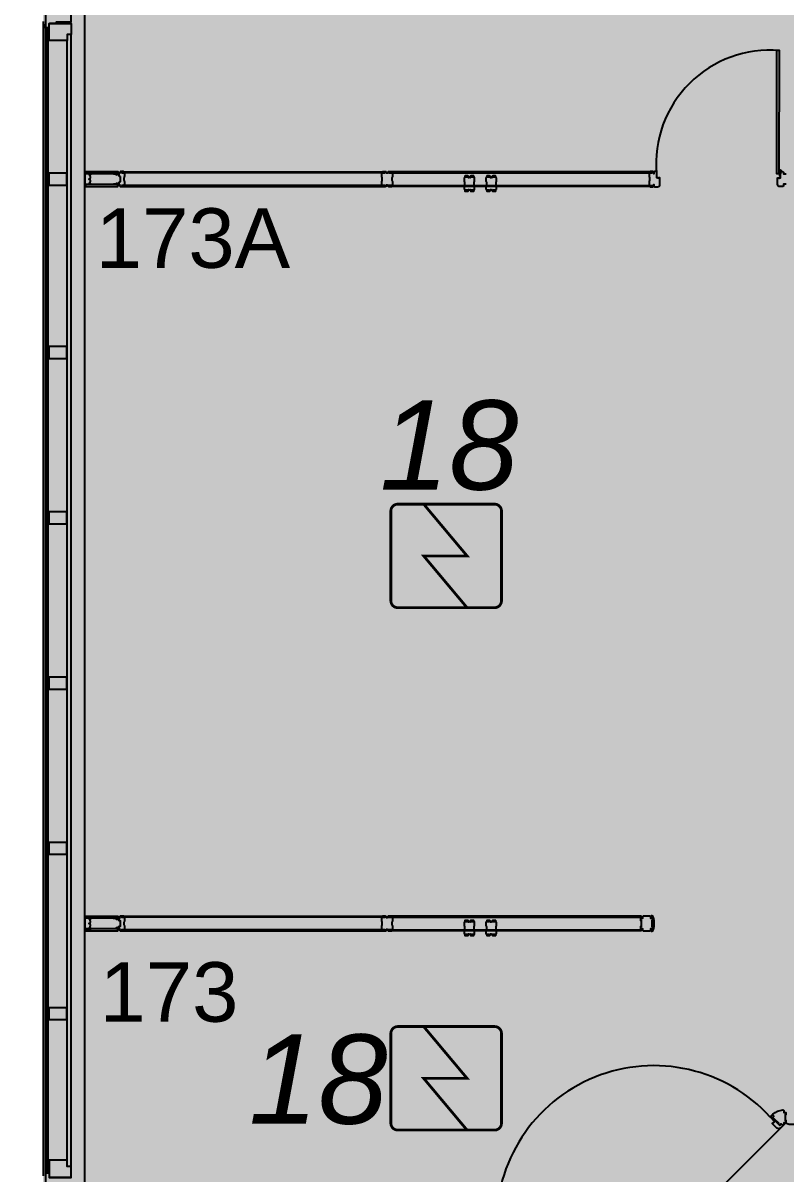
# Model space of a CAD drawing. Header units: metres. Extents: x -331 to 2982, y 362 to 2539.
# Drawn here: x 765.1 to 770.23, y 1627.27 to 1634.99 of the extents above; entities that cross this region are included whole.
import ezdxf

# ---------------------------------------------------------------- set-up
doc = ezdxf.new("R2010")
doc.units = ezdxf.units.M
doc.linetypes.add('XR_BL2_3 PAV$0$CONTINUOUS', pattern=[0])
doc.layers.get('0').update_dxf_attribs({"color": 251})
doc.layers.add('_corredores', color=251, linetype='Continuous', plot=False)
doc.layers.add('_salas', color=251, linetype='Continuous', plot=False)
for name, color, linetype in [('ALV', 251, 'Continuous'), ('CX', 251, 'Continuous'), ('DET. FUMAÇA', 1, 'Continuous'), ('Detector_antigo', 84, 'Continuous'), ('Div', 251, 'Continuous'), ('Texto_Salas', 251, 'Continuous'), ('vid', 251, 'Continuous'), ('Zlixo01', 251, 'Continuous')]:
    doc.layers.add(name, color=color, linetype=linetype)
doc.styles.add('X3G_ENTITY_1416BAE9', font='arial.ttf', dxfattribs={"height": 0.6})
doc.styles.add('X3G_ENTITY_142277DE', font='arial.ttf', dxfattribs={"height": 0.4})
doc.styles.add('X3G_ENTITY_1422781C', font='arial.ttf', dxfattribs={"height": 0.4})

# ---------------------------------------------------------------- blocks, each defined once
blk = doc.blocks.new('XR_BL2_3 PAV$0$PERFIL_UNIT_12')
at = {"layer": 'CX'}
blk.add_lwpolyline([(0, 0.12), (-0.08, 0.12), (-0.08, 0), (0, 0)], close=True, dxfattribs=at)
blk = doc.blocks.new('XR_BL2_3 PAV$0$perfil_cc')
at = {"layer": 'CX'}
for p, q in [((-0.1152, 0.117), (-0.1152, -0.0288)), ((-0.1152, -0.0288), (-0.1152, 0.117))]:
    blk.add_line(p, q, dxfattribs=at)
blk.add_lwpolyline([(0, 0.12), (-0.0796, 0.12), (-0.1152, 0.12), (-0.1152, -0.0288), (-0.0852, -0.0288), (-0.0852, -0.0282), (-0.0405, -0.0282), (-0.0405, 0), (0, 0)], close=True, dxfattribs=at)
blk = doc.blocks.new('Detector de fumaça')
at = {"layer": 'DET. FUMAÇA', "linetype": 'Continuous', "lineweight": 15, "const_width": 0.0187}
blk.add_lwpolyline([(774.5995, 539.8158), (775.2491, 539.8158, -0.414214), (775.2958, 539.769), (775.2958, 539.1669, -0.414214), (775.2491, 539.1202), (774.5995, 539.1202, -0.414214), (774.5527, 539.1669), (774.5527, 539.769, -0.414214)], format="xyb", close=True, dxfattribs=at)
blk.add_lwpolyline([(774.773, 539.8158), (775.0645, 539.468), (774.773, 539.468), (775.0645, 539.1202)], dxfattribs=at)

msp = doc.modelspace()

# ---------------------------------------------------------------- hatches: boundary and pattern name
at = {"layer": '_corredores', "transparency": 33554508}
h = msp.add_hatch(color=256, dxfattribs=at)
h.dxf.hatch_style = 1
h.paths.add_polyline_path([(849.579, 1608.9411), (849.579, 1612.2161), (852.229, 1612.2161), (852.229, 1614.6511), (851.629, 1614.6511), (851.629, 1624.5643), (870.399, 1624.5643), (870.399, 1626.4001), (870.209, 1626.4001), (870.209, 1626.5971), (870.023, 1626.7843), (866.324, 1626.785), (866.3084, 1626.7515), (866.2038, 1626.8336), (865.4424, 1627.5943), (864.014, 1627.5943), (862.5855, 1627.5943), (861.7756, 1626.785), (861.74, 1626.785), (861.7364, 1626.7841), (861.7229, 1626.7829), (861.7049, 1626.7829), (858.1107, 1626.785), (857.764, 1626.4383), (857.4173, 1626.785), (853.8241, 1626.785), (853.8085, 1626.7515), (853.7038, 1626.8336), (852.9425, 1627.5943), (851.514, 1627.5943), (849.7675, 1627.5943), (849.7675, 1626.8343), (849.6275, 1626.8343), (849.6275, 1629.9143), (841.254, 1629.9143), (841.254, 1628.0743), (840.4941, 1628.0743), (840.4941, 1627.1161), (840.7759, 1626.8343), (840.3941, 1626.4525), (840.0615, 1626.785), (836.4544, 1626.785), (836.4387, 1626.7515), (836.3341, 1626.8336), (835.5727, 1627.5943), (834.1443, 1627.5943), (832.7159, 1627.5943), (831.9059, 1626.785), (831.8704, 1626.785), (831.8668, 1626.7841), (831.8533, 1626.7829), (831.8353, 1626.7829), (828.241, 1626.785), (827.8943, 1626.4383), (827.5477, 1626.785), (823.9539, 1626.785), (823.9383, 1626.7515), (823.8336, 1626.8336), (823.0723, 1627.5943), (821.6438, 1627.5943), (820.2154, 1627.5943), (819.4055, 1626.785), (819.3699, 1626.785), (819.3663, 1626.7841), (819.3528, 1626.7829), (819.3348, 1626.7829), (815.7405, 1626.785), (815.3939, 1626.4383), (815.0472, 1626.785), (811.4539, 1626.785), (811.4383, 1626.7515), (811.3337, 1626.8336), (810.5723, 1627.5943), (809.1439, 1627.5943), (807.7155, 1627.5943), (806.9055, 1626.785), (806.8699, 1626.785), (806.8664, 1626.7841), (806.8529, 1626.7829), (806.8349, 1626.7829), (803.2406, 1626.785), (802.8939, 1626.4383), (802.5473, 1626.785), (798.9539, 1626.785), (798.9383, 1626.7515), (798.8337, 1626.8336), (798.0723, 1627.5943), (796.6439, 1627.5943), (795.2155, 1627.5943), (794.4055, 1626.785), (794.3699, 1626.785), (794.3664, 1626.7841), (794.3529, 1626.7829), (794.3349, 1626.7829), (790.7406, 1626.785), (790.3939, 1626.4383), (790.0473, 1626.785), (786.454, 1626.785), (786.4384, 1626.7515), (786.3338, 1626.8336), (785.5724, 1627.5943), (784.144, 1627.5943), (782.7155, 1627.5943), (781.9056, 1626.785), (781.87, 1626.785), (781.8664, 1626.7841), (781.8529, 1626.7829), (781.8349, 1626.7829), (778.2407, 1626.785), (777.894, 1626.4383), (777.5473, 1626.785), (773.9541, 1626.785), (773.9385, 1626.7515), (773.8338, 1626.8336), (773.0725, 1627.5943), (771.644, 1627.5943), (770.2156, 1627.5943), (769.4057, 1626.785), (769.3701, 1626.785), (769.3665, 1626.7841), (769.353, 1626.7829), (769.335, 1626.7829), (765.635, 1626.7843), (765.449, 1626.5971), (765.449, 1626.4001), (765.259, 1626.4001), (765.259, 1624.5643), (770.104, 1624.5643), (770.104, 1614.6511), (770.414, 1614.6511), (770.414, 1605.5311), (765.029, 1605.5311), (765.029, 1610.8311), (763.829, 1610.8311), (763.829, 1605.5311), (755.929, 1605.5311), (755.929, 1610.8311), (754.829, 1610.8311), (754.829, 1605.5311), (746.079, 1605.5311), (746.079, 1601.9161), (748.449, 1601.9161), (748.449, 1603.6161), (748.049, 1603.6161), (748.049, 1603.8161), (754.474, 1603.8161), (754.474, 1603.6161), (754.149, 1603.6161), (754.149, 1601.9161), (754.474, 1601.9161), (754.474, 1601.7161), (754.474, 1601.1911), (757.974, 1601.1911), (757.974, 1603.5911), (757.974, 1603.7911), (768.029, 1603.7911), (768.029, 1603.7711), (768.834, 1603.7711), (768.834, 1595.8111), (768.004, 1595.8111), (768.004, 1595.7911), (762.364, 1595.7911), (762.364, 1590.5811), (754.174, 1590.5811), (754.174, 1593.0661), (752.499, 1593.0661), (752.499, 1560.5411), (752.299, 1560.5411), (752.299, 1561.4411), (751.199, 1561.4411), (751.199, 1558.1161), (752.299, 1558.1161), (752.299, 1559.1161), (752.499, 1559.1161), (752.499, 1557.1161), (755.419, 1557.1161), (755.419, 1558.9661), (753.924, 1558.9661), (753.924, 1563.4411), (754.189, 1563.4411), (754.189, 1587.6511), (760.824, 1587.6511), (760.824, 1587.7411), (768.929, 1587.7411), (768.929, 1563.8411), (770.329, 1563.8411), (770.329, 1587.7411), (771.929, 1587.7411), (773.029, 1587.7411), (775.879, 1587.7411), (775.879, 1586.6411), (777.179, 1586.6411), (777.179, 1587.7411), (788.779, 1587.7411), (788.779, 1586.6411), (790.079, 1586.6411), (790.079, 1587.7411), (802.329, 1587.7411), (804.029, 1587.7411), (844.979, 1587.7411), (844.979, 1587.9161), (845.279, 1587.9161), (845.279, 1587.5625), (845.279, 1563.2411), (806.429, 1563.2411), (806.429, 1563.4411), (806.629, 1563.4411), (806.629, 1565.7911), (806.229, 1565.7911), (806.229, 1585.1911), (806.629, 1585.1911), (806.629, 1587.5411), (803.039, 1587.5411), (803.039, 1576.8411), (798.689, 1576.8411), (796.094, 1576.8411, -0.496898), (794.3598, 1575.527), (793.5592, 1573.0628), (798.509, 1571.4495), (798.509, 1560.7211), (794.829, 1560.7211), (794.829, 1560.5411), (794.829, 1557.5511), (801.129, 1557.5511), (801.129, 1556.4511), (802.329, 1556.4511), (802.329, 1557.5511), (805.229, 1557.5511), (805.229, 1556.4511), (806.429, 1556.4511), (806.429, 1560.6911), (845.279, 1560.6911), (845.279, 1555.9965), (846.404, 1555.9965), (846.404, 1556.8911), (846.054, 1556.8911), (846.054, 1556.9911), (846.454, 1556.9911), (846.454, 1560.6911), (849.204, 1560.6911), (849.204, 1556.9911), (849.604, 1556.9911), (849.604, 1556.8911), (849.254, 1556.8911), (849.254, 1555.9965), (850.479, 1555.9965), (850.479, 1563.2411), (849.579, 1563.2411), (849.579, 1572.2911), (849.579, 1575.9411), (849.579, 1587.5625), (849.579, 1588.1411), (849.679, 1588.1411), (849.679, 1587.9911), (866.719, 1587.9911), (870.339, 1587.9911), (870.339, 1595.7911), (866.429, 1595.7911), (866.429, 1595.7211), (852.429, 1595.7211), (852.429, 1590.3911), (849.579, 1590.3911)])
h.paths.add_polyline_path([(845.139, 1595.8411), (845.279, 1595.8411), (845.279, 1590.3411), (839.679, 1590.3411), (775.879, 1590.3411), (773.004, 1590.3411), (773.004, 1595.8111), (771.774, 1595.8111), (771.774, 1603.7661), (773.119, 1603.7661), (773.119, 1603.8211), (845.139, 1603.8211)], flags=16)
h.paths.add_polyline_path([(846.026, 1605.5311), (845.019, 1605.5311), (845.019, 1609.9311), (845.029, 1610.8311), (843.829, 1610.8311), (843.829, 1605.5311), (835.029, 1605.5311), (835.029, 1610.8311), (833.829, 1610.8311), (833.829, 1605.5311), (825.029, 1605.5311), (825.029, 1610.8311), (823.829, 1610.8311), (823.829, 1605.5311), (815.029, 1605.5311), (815.029, 1610.8311), (813.829, 1610.8311), (813.829, 1605.5311), (805.029, 1605.5311), (805.029, 1610.8311), (803.829, 1610.8311), (803.829, 1605.5311), (795.029, 1605.5311), (795.029, 1610.8311), (793.829, 1610.8311), (793.829, 1605.5311), (785.029, 1605.5311), (785.029, 1610.8311), (783.829, 1610.8311), (783.829, 1605.5311), (775.029, 1605.5311), (775.029, 1610.8311), (773.999, 1610.8311), (773.999, 1605.5311), (773.214, 1605.5311), (773.214, 1614.6511), (773.144, 1614.6511), (773.1437, 1620.1313), (775.1643, 1620.1313), (775.1643, 1622.0513), (773.6443, 1622.0513), (773.6443, 1621.6313), (773.184, 1621.6313), (773.184, 1624.5643), (845.949, 1624.5632), (845.9494, 1621.6313), (845.4887, 1621.6313), (845.4887, 1622.0513), (843.9887, 1622.0513), (843.9887, 1621.6313), (843.9687, 1620.1313), (845.9487, 1620.1313), (845.949, 1614.6511), (846.026, 1614.6511)], flags=16)
h.paths.add_polyline_path([(865.1904, 1593.8059, -2.788173), (864.4071, 1590.6278), (864.5694, 1590.7057), (864.758, 1590.3806), (866.0583, 1591.2781, -0.450063), (866.3503, 1592.4627), (865.616, 1593.8618), (865.2979, 1593.6615)], flags=16)
h.paths.add_polyline_path([(845.264, 1626.4525), (844.8822, 1626.8343), (845.264, 1627.2162), (845.6458, 1626.8343)], flags=16)
h.paths.add_polyline_path([(851.514, 1626.4525), (851.1322, 1626.8343), (851.514, 1627.2162), (851.8958, 1626.8343)], flags=16)
h.paths.add_polyline_path([(834.1442, 1626.4525), (833.7624, 1626.8343), (834.1442, 1627.2162), (834.526, 1626.8343)], flags=16)
h.paths.add_polyline_path([(864.014, 1626.4525), (863.6322, 1626.8343), (864.014, 1627.2162), (864.3958, 1626.8343)], flags=16)
h.paths.add_polyline_path([(821.6442, 1626.4525), (821.2623, 1626.8343), (821.6442, 1627.2162), (822.026, 1626.8343)], flags=16)
h.paths.add_polyline_path([(809.5258, 1626.8343), (809.144, 1626.4525), (808.7622, 1626.8343), (809.144, 1627.2162)], flags=16)
h.paths.add_polyline_path([(797.0258, 1626.8343), (796.644, 1626.4525), (796.2622, 1626.8343), (796.644, 1627.2162)], flags=16)
h.paths.add_polyline_path([(784.5258, 1626.8343), (784.1439, 1626.4525), (783.7621, 1626.8343), (784.1439, 1627.2162)], flags=16)
h.paths.add_polyline_path([(772.0258, 1626.8343), (771.644, 1626.4525), (771.2622, 1626.8343), (771.644, 1627.2162)], flags=16)
h.paths.add_polyline_path([(767.5755, 1593.944), (767.4281, 1593.8407), (767.223, 1594.0851), (766.3285, 1593.1906, -0.414214), (766.3285, 1592.3916), (767.223, 1591.4971), (767.4281, 1591.7414), (767.5755, 1591.6382, -3.171595)], flags=16)
at = {"layer": '_salas', "transparency": 33554559}
h = msp.add_hatch(color=256, dxfattribs=at)
h.dxf.hatch_style = 1
h.paths.add_polyline_path([(870.399, 1637.7493), (851.649, 1637.7493), (851.649, 1639.3043), (851.319, 1639.3043), (851.319, 1637.7493), (840.584, 1637.7493), (840.584, 1639.3043), (840.254, 1639.3043), (840.254, 1637.7493), (765.259, 1637.7493), (765.259, 1626.4001), (765.449, 1626.4001), (765.449, 1626.5971), (765.635, 1626.7843), (769.3701, 1626.785), (769.4026, 1626.793), (769.4542, 1626.8336), (770.2116, 1627.5903), (770.2247, 1627.6034), (770.249, 1627.5943), (771.644, 1627.5943), (773.0391, 1627.5943), (773.0634, 1627.6034), (773.0765, 1627.5903), (773.8338, 1626.8336), (773.8855, 1626.793), (773.918, 1626.785), (777.5473, 1626.785), (777.8869, 1626.4454), (777.894, 1626.4525), (778.2407, 1626.785), (781.87, 1626.785), (781.9025, 1626.793), (781.9542, 1626.8336), (782.7115, 1627.5903), (782.7246, 1627.6034), (782.7489, 1627.5943), (784.144, 1627.5943), (785.539, 1627.5943), (785.5633, 1627.6034), (785.5764, 1627.5903), (786.3338, 1626.8336), (786.3854, 1626.793), (786.4179, 1626.785), (790.0473, 1626.785), (790.3869, 1626.4454), (790.3939, 1626.4525), (790.7406, 1626.785), (794.3699, 1626.785), (794.4024, 1626.793), (794.4541, 1626.8336), (795.2114, 1627.5903), (795.2245, 1627.6034), (795.2489, 1627.5943), (796.6439, 1627.5943), (798.0389, 1627.5943), (798.0633, 1627.6034), (798.0764, 1627.5903), (798.8337, 1626.8336), (798.8854, 1626.793), (798.9179, 1626.785), (802.5473, 1626.785), (802.8869, 1626.4454), (802.8939, 1626.4525), (803.2406, 1626.785), (806.8699, 1626.785), (806.9024, 1626.793), (806.9541, 1626.8336), (807.7114, 1627.5903), (807.7245, 1627.6034), (807.7489, 1627.5943), (809.1439, 1627.5943), (810.5389, 1627.5943), (810.5633, 1627.6034), (810.5764, 1627.5903), (811.3337, 1626.8336), (811.3854, 1626.793), (811.4179, 1626.785), (815.0472, 1626.785), (815.3868, 1626.4454), (815.3939, 1626.4525), (815.7405, 1626.785), (819.3699, 1626.785), (819.4024, 1626.793), (819.454, 1626.8336), (820.2114, 1627.5903), (820.2245, 1627.6034), (820.2488, 1627.5943), (821.6438, 1627.5943), (823.0389, 1627.5943), (823.0632, 1627.6034), (823.0763, 1627.5903), (823.8336, 1626.8336), (823.8853, 1626.793), (823.9178, 1626.785), (827.5477, 1626.785), (827.8873, 1626.4454), (827.8943, 1626.4525), (828.241, 1626.785), (831.8704, 1626.785), (831.9028, 1626.793), (831.9545, 1626.8336), (832.7119, 1627.5903), (832.7249, 1627.6034), (832.7493, 1627.5943), (834.1443, 1627.5943), (835.5393, 1627.5943), (835.5637, 1627.6034), (835.5768, 1627.5903), (836.3341, 1626.8336), (836.3858, 1626.793), (836.4183, 1626.785), (840.0615, 1626.785), (840.3941, 1626.4525), (840.7759, 1626.8343), (840.4941, 1627.1161), (840.4941, 1628.0743), (841.254, 1628.0743), (841.254, 1629.9143), (849.6275, 1629.9143), (849.6275, 1626.8343), (849.7675, 1626.8343), (849.7675, 1627.5943), (851.514, 1627.5943), (852.9091, 1627.5943), (852.9334, 1627.6034), (852.9465, 1627.5903), (853.7038, 1626.8336), (853.7555, 1626.793), (853.788, 1626.785), (857.4173, 1626.785), (857.7569, 1626.4454), (857.764, 1626.4525), (858.1107, 1626.785), (861.74, 1626.785), (861.7725, 1626.793), (861.8242, 1626.8336), (862.5815, 1627.5903), (862.5946, 1627.6034), (862.6189, 1627.5943), (864.014, 1627.5943), (865.409, 1627.5943), (865.4333, 1627.6034), (865.4464, 1627.5903), (866.2038, 1626.8336), (866.2554, 1626.793), (866.2879, 1626.785), (870.023, 1626.7843), (870.209, 1626.5971), (870.209, 1626.4001), (870.399, 1626.4001), (870.399, 1626.4001)])
h = msp.add_hatch(color=256, dxfattribs=at)
h.dxf.hatch_style = 1
h.paths.add_polyline_path([(870.379, 1637.7293), (851.629, 1637.7293), (851.629, 1639.2843), (851.299, 1639.2843), (851.299, 1637.7293), (840.564, 1637.7293), (840.564, 1639.2843), (840.234, 1639.2843), (840.234, 1637.7293), (765.239, 1637.7293), (765.239, 1626.3801), (765.429, 1626.3801), (765.429, 1626.5771), (765.615, 1626.7643), (769.3501, 1626.765), (769.3826, 1626.773), (769.4342, 1626.8136), (770.1916, 1627.5703), (770.2047, 1627.5834), (770.229, 1627.5743), (771.624, 1627.5743), (773.0191, 1627.5743), (773.0434, 1627.5834), (773.0565, 1627.5703), (773.8138, 1626.8136), (773.8655, 1626.773), (773.898, 1626.765), (777.5273, 1626.765), (777.8669, 1626.4254), (777.8811, 1626.4254), (778.2207, 1626.765), (781.85, 1626.765), (781.8825, 1626.773), (781.9342, 1626.8136), (782.6915, 1627.5703), (782.7046, 1627.5834), (782.7289, 1627.5743), (784.124, 1627.5743), (785.519, 1627.5743), (785.5433, 1627.5834), (785.5564, 1627.5703), (786.3138, 1626.8136), (786.3654, 1626.773), (786.3979, 1626.765), (790.0273, 1626.765), (790.3669, 1626.4254), (790.3739, 1626.4325), (790.7206, 1626.765), (794.3499, 1626.765), (794.3824, 1626.773), (794.4341, 1626.8136), (795.1914, 1627.5703), (795.2045, 1627.5834), (795.2289, 1627.5743), (796.6239, 1627.5743), (798.0189, 1627.5743), (798.0433, 1627.5834), (798.0564, 1627.5703), (798.8137, 1626.8136), (798.8654, 1626.773), (798.8979, 1626.765), (802.5273, 1626.765), (802.8669, 1626.4254), (802.8739, 1626.4325), (803.2206, 1626.765), (806.8499, 1626.765), (806.8824, 1626.773), (806.9341, 1626.8136), (807.6914, 1627.5703), (807.7045, 1627.5834), (807.7289, 1627.5743), (809.1239, 1627.5743), (810.5189, 1627.5743), (810.5433, 1627.5834), (810.5564, 1627.5703), (811.3137, 1626.8136), (811.3654, 1626.773), (811.3979, 1626.765), (815.0272, 1626.765), (815.3668, 1626.4254), (815.3739, 1626.4325), (815.7205, 1626.765), (819.3499, 1626.765), (819.3824, 1626.773), (819.434, 1626.8136), (820.1914, 1627.5703), (820.2045, 1627.5834), (820.2288, 1627.5743), (821.6238, 1627.5743), (823.0189, 1627.5743), (823.0432, 1627.5834), (823.0563, 1627.5703), (823.8136, 1626.8136), (823.8653, 1626.773), (823.8978, 1626.765), (827.5277, 1626.765), (827.8673, 1626.4254), (827.8743, 1626.4325), (828.221, 1626.765), (831.8504, 1626.765), (831.8828, 1626.773), (831.9345, 1626.8136), (832.6919, 1627.5703), (832.7049, 1627.5834), (832.7293, 1627.5743), (834.1243, 1627.5743), (835.5193, 1627.5743), (835.5437, 1627.5834), (835.5568, 1627.5703), (836.3141, 1626.8136), (836.3658, 1626.773), (836.3983, 1626.765), (840.0415, 1626.765), (840.3741, 1626.4325), (840.7559, 1626.8143), (840.4741, 1627.0961), (840.4741, 1628.0543), (841.234, 1628.0543), (841.234, 1629.8943), (849.6075, 1629.8943), (849.6075, 1626.8143), (849.7475, 1626.8143), (849.7475, 1627.5743), (851.494, 1627.5743), (852.8891, 1627.5743), (852.9134, 1627.5834), (852.9265, 1627.5703), (853.6838, 1626.8136), (853.7355, 1626.773), (853.768, 1626.765), (857.3973, 1626.765), (857.7369, 1626.4254), (857.744, 1626.4325), (858.0907, 1626.765), (861.72, 1626.765), (861.7525, 1626.773), (861.8042, 1626.8136), (862.5615, 1627.5703), (862.5746, 1627.5834), (862.5989, 1627.5743), (863.994, 1627.5743), (865.389, 1627.5743), (865.4133, 1627.5834), (865.4264, 1627.5703), (866.1838, 1626.8136), (866.2354, 1626.773), (866.2679, 1626.765), (870.003, 1626.7643), (870.189, 1626.5771), (870.189, 1626.3801), (870.379, 1626.3801), (870.379, 1626.3801)])

# ---------------------------------------------------------------- linework, layer by layer
at = {"color": 251, "true_color": 0x606060}
msp.add_lwpolyline([(773.0391, 1627.5943), (771.644, 1627.5943), (770.249, 1627.5943), (770.2247, 1627.6034), (770.2116, 1627.5903), (769.4542, 1626.8336), (769.4026, 1626.793), (769.3665, 1626.7841), (769.353, 1626.7829), (769.335, 1626.7829), (769.334, 1626.785), (765.635, 1626.7843), (765.449, 1626.5971), (765.449, 1626.4001), (765.259, 1626.4001), (765.259, 1637.7493), (840.254, 1637.7493)], dxfattribs=at)
at = {"layer": 'ALV'}
msp.add_lwpolyline([(765.239, 1635.0025), (765.239, 1634.9801), (765.254, 1634.9801), (765.254, 1634.9601), (765.2802, 1634.9601), (765.2802, 1634.9901), (765.3289, 1634.9901), (765.3289, 1635.0001), (765.429, 1635.0001), (765.429, 1635.1783)], dxfattribs=at)
at = {"layer": 'CX', "color": 251, "true_color": 0x606060}
for p, q in [((765.519, 1626.9603), (765.519, 1635.2683)), ((765.239, 1634.9801), (765.239, 1627.2486))]:
    msp.add_line(p, q, dxfattribs=at)
at = {"layer": 'CX', "linetype": 'XR_BL2_3 PAV$0$CONTINUOUS'}
for p, q in [((765.7121, 1633.9782), (765.7121, 1633.9794)), ((765.7121, 1633.9794), (765.7226, 1633.9794)), ((765.7226, 1633.9782), (765.7121, 1633.9782)), ((765.7226, 1633.9794), (765.7269, 1633.9794)), ((765.7269, 1633.9782), (765.7226, 1633.9782)), ((765.7292, 1633.9742), (765.7287, 1633.9764)), ((765.7299, 1633.9764), (765.7304, 1633.9744)), ((765.7374, 1633.9719), (765.7302, 1633.9732)), ((765.7304, 1633.9744), (765.7353, 1633.9736)), ((765.7353, 1633.9736), (765.7353, 1633.9795)), ((765.7353, 1633.9795), (765.7553, 1633.9795)), ((765.7496, 1633.978), (765.7368, 1633.978)), ((765.7368, 1633.978), (765.7368, 1633.9733)), ((765.7368, 1633.9733), (765.738, 1633.9731)), ((765.7393, 1633.9702), (765.7388, 1633.971)), ((765.7393, 1633.9723), (765.7402, 1633.9709)), ((765.7402, 1633.9709), (765.7393, 1633.9702)), ((765.7496, 1633.962), (765.7496, 1633.978)), ((765.7553, 1633.9795), (765.7553, 1633.9892)), ((765.7611, 1633.9957), (765.7793, 1633.9957)), ((765.7803, 1633.9942), (765.7653, 1633.9942)), ((765.7653, 1633.9942), (765.7653, 1633.9869)), ((765.7653, 1633.9869), (765.7801, 1633.9869)), ((765.7803, 1633.9947), (765.7803, 1633.9942)), ((765.7858, 1633.9817), (765.7858, 1633.9614)), ((765.7121, 1633.9096), (765.7121, 1633.9108)), ((765.7121, 1633.9108), (765.7184, 1633.9108)), ((765.7184, 1633.9096), (765.7121, 1633.9096)), ((765.7184, 1633.9108), (765.7269, 1633.9108)), ((765.7269, 1633.9096), (765.7184, 1633.9096)), ((765.7287, 1633.9126), (765.7292, 1633.9148)), ((765.7304, 1633.9146), (765.7299, 1633.9126)), ((765.7302, 1633.9158), (765.7374, 1633.9171)), ((765.7353, 1633.9155), (765.7304, 1633.9146)), ((765.7353, 1633.9095), (765.7353, 1633.9155)), ((765.7553, 1633.9095), (765.7353, 1633.9095)), ((765.738, 1633.9159), (765.7368, 1633.9157)), ((765.7368, 1633.9157), (765.7368, 1633.911)), ((765.7368, 1633.911), (765.7496, 1633.911)), ((765.7388, 1633.918), (765.7393, 1633.9188)), ((765.7393, 1633.9188), (765.7402, 1633.9182)), ((765.7402, 1633.9182), (765.7393, 1633.9168)), ((765.7588, 1633.962), (765.7496, 1633.962)), ((765.7496, 1633.911), (765.7496, 1633.927)), ((765.7496, 1633.927), (765.7588, 1633.927)), ((765.7553, 1633.8998), (765.7553, 1633.9095)), ((765.7588, 1633.9466), (765.7588, 1633.962)), ((765.7588, 1633.927), (765.7588, 1633.9466)), ((765.7793, 1633.8933), (765.7611, 1633.8933)), ((765.7801, 1633.9021), (765.7653, 1633.9021)), ((765.7653, 1633.9021), (765.7653, 1633.8948)), ((765.7653, 1633.8948), (765.7803, 1633.8948)), ((765.7803, 1633.8948), (765.7803, 1633.8943)), ((765.7828, 1633.9536), (765.7828, 1633.9443)), ((765.7828, 1633.9443), (765.7828, 1633.9355)), ((765.7851, 1633.9588), (765.7835, 1633.9562)), ((765.7835, 1633.9329), (765.7851, 1633.9303)), ((765.7858, 1633.9277), (765.7858, 1633.9073))]:
    msp.add_line(p, q, dxfattribs=at)
at = {"layer": 'CX'}
msp.add_lwpolyline([(770.1642, 1634.8076), (770.164, 1633.9826), (770.184, 1633.9826), (770.1842, 1634.8076)], close=True, dxfattribs=at)
for points in [[(765.5584, 1633.9563), (765.556, 1633.9668, 0.194954), (765.5551, 1633.9681), (765.5535, 1633.9691, -0.387702), (765.5528, 1633.9717), (765.5544, 1633.9748), (765.554, 1633.9751), (765.5516, 1633.9705), (765.5512, 1633.9712), (765.5512, 1633.9777), (765.563, 1633.9777), (765.563, 1633.9793), (765.519, 1633.9793), (765.519, 1633.9093), (765.563, 1633.9093), (765.563, 1633.9109), (765.5512, 1633.9109), (765.5512, 1633.9174), (765.5516, 1633.9181), (765.554, 1633.9136), (765.5544, 1633.9138), (765.5528, 1633.9169, -0.387702), (765.5535, 1633.9195), (765.5551, 1633.9206, 0.194954), (765.556, 1633.9218), (765.5584, 1633.9323, 0.268551), (765.5569, 1633.9371), (765.5491, 1633.9422), (765.5491, 1633.9465), (765.5569, 1633.9515, 0.268551)], [(767.5478, 1633.9863), (767.5518, 1633.9863, -0.414214), (767.5548, 1633.9833), (767.5548, 1633.9887, -0.439162), (767.5608, 1633.9953), (767.5788, 1633.9953, -0.414214), (767.5798, 1633.9943), (767.5798, 1633.9938), (767.5648, 1633.9938), (767.5648, 1633.9865), (767.5796, 1633.9865, -0.322891), (767.5853, 1633.9813), (767.5853, 1633.961, -0.13729), (767.5846, 1633.9584), (767.583, 1633.9558, 0.13729), (767.5823, 1633.9532), (767.5823, 1633.9443), (767.5823, 1633.9355, 0.13729), (767.583, 1633.9329), (767.5846, 1633.9303, -0.13729), (767.5853, 1633.9277), (767.5853, 1633.9073, -0.322891), (767.5796, 1633.9021), (767.5648, 1633.9021), (767.5648, 1633.8948), (767.5798, 1633.8948), (767.5798, 1633.8943, -0.414214), (767.5788, 1633.8933), (767.5608, 1633.8933, -0.439162), (767.5548, 1633.9), (767.5548, 1633.9053, -0.414214), (767.5518, 1633.9023), (767.5478, 1633.9023, -0.414214), (767.5448, 1633.9053), (767.5448, 1633.9, -0.439162), (767.5389, 1633.8933), (767.5208, 1633.8933, -0.414214), (767.5198, 1633.8943), (767.5198, 1633.8948), (767.5348, 1633.8948), (767.5348, 1633.9021), (767.52, 1633.9021, -0.322891), (767.5143, 1633.9073), (767.5143, 1633.9277, -0.13729), (767.5151, 1633.9303), (767.5167, 1633.9329, 0.13729), (767.5174, 1633.9355), (767.5174, 1633.9443), (767.5174, 1633.9532, 0.13729), (767.5167, 1633.9558), (767.5151, 1633.9584, -0.13729), (767.5143, 1633.961), (767.5143, 1633.9813, -0.322891), (767.52, 1633.9865), (767.5348, 1633.9865), (767.5348, 1633.9938), (767.5198, 1633.9938), (767.5198, 1633.9943, -0.414214), (767.5208, 1633.9953), (767.5389, 1633.9953, -0.439162), (767.5448, 1633.9887), (767.5448, 1633.9833, -0.414214)], [(769.3406, 1633.9), (769.3406, 1633.9075), (769.3419, 1633.9075), (769.3419, 1633.898, 0.422579), (769.3467, 1633.8929), (769.3652, 1633.8929, 0.414214), (769.3817, 1633.9094), (769.3817, 1633.9509, 0.414214), (769.3797, 1633.9529), (769.3722, 1633.9529), (769.3737, 1633.9506), (769.3677, 1633.9506), (769.3692, 1633.9529), (769.3617, 1633.9529), (769.3617, 1633.9929, 0.414214), (769.3597, 1633.9949), (769.3469, 1633.9949, 0.414214), (769.3419, 1633.99), (769.3419, 1633.9795), (769.3406, 1633.9795), (769.3406, 1633.9887, 0.439162), (769.3347, 1633.9953), (769.3166, 1633.9953, 0.414214), (769.3156, 1633.9943), (769.3156, 1633.9938), (769.3306, 1633.9938), (769.3306, 1633.9865), (769.3158, 1633.9865, 0.322891), (769.3101, 1633.9813), (769.3101, 1633.961, 0.13729), (769.3109, 1633.9584), (769.3124, 1633.9558, -0.13729), (769.3132, 1633.9532), (769.3132, 1633.9443), (769.3132, 1633.9355, -0.13729), (769.3124, 1633.9329), (769.3109, 1633.9303, 0.13729), (769.3101, 1633.9277), (769.3101, 1633.9073, 0.322891), (769.3158, 1633.9021), (769.3306, 1633.9021), (769.3306, 1633.8948), (769.3156, 1633.8948), (769.3156, 1633.8943, 0.414214), (769.3166, 1633.8933), (769.3347, 1633.8933, 0.439162)], [(768.2511, 1633.9561), (768.2471, 1633.9561, 0.414214), (768.2441, 1633.9531), (768.2441, 1633.9584, 0.439162), (768.2381, 1633.9651), (768.2201, 1633.9651, 0.414214), (768.2191, 1633.9641), (768.2191, 1633.9636), (768.2341, 1633.9636), (768.2341, 1633.9563), (768.2193, 1633.9563, 0.322891), (768.2136, 1633.9511), (768.2136, 1633.9307, 0.13729), (768.2144, 1633.9281), (768.2159, 1633.9255, -0.13729), (768.2167, 1633.9229), (768.2167, 1633.9141), (768.2167, 1633.9052, -0.13729), (768.2159, 1633.9026), (768.2144, 1633.9, 0.13729), (768.2136, 1633.8974), (768.2136, 1633.8771, 0.322891), (768.2193, 1633.8719), (768.2341, 1633.8719), (768.2341, 1633.8646), (768.2191, 1633.8646), (768.2191, 1633.8641, 0.414214), (768.2201, 1633.8631), (768.2381, 1633.8631, 0.439162), (768.2441, 1633.8697), (768.2441, 1633.8751, 0.414214), (768.2471, 1633.8721), (768.2511, 1633.8721, 0.414214), (768.2541, 1633.8751), (768.2541, 1633.8697, 0.439162), (768.2601, 1633.8631), (768.2781, 1633.8631, 0.414214), (768.2791, 1633.8641), (768.2791, 1633.8646), (768.2641, 1633.8646), (768.2641, 1633.8719), (768.2789, 1633.8719, 0.322891), (768.2846, 1633.8771), (768.2846, 1633.8974, 0.13729), (768.2839, 1633.9), (768.2823, 1633.9026, -0.13729), (768.2816, 1633.9052), (768.2816, 1633.9141), (768.2816, 1633.9229, -0.13729), (768.2823, 1633.9255), (768.2839, 1633.9281, 0.13729), (768.2846, 1633.9307), (768.2846, 1633.9511, 0.322891), (768.2789, 1633.9563), (768.2641, 1633.9563), (768.2641, 1633.9636), (768.2791, 1633.9636), (768.2791, 1633.9641, 0.414214), (768.2781, 1633.9651), (768.2601, 1633.9651, 0.439162), (768.2541, 1633.9584), (768.2541, 1633.9531, 0.414214)], [(765.5584, 1628.9563), (765.556, 1628.9668, 0.194954), (765.5551, 1628.9681), (765.5535, 1628.9691, -0.387702), (765.5528, 1628.9717), (765.5544, 1628.9748), (765.554, 1628.9751), (765.5516, 1628.9705), (765.5512, 1628.9712), (765.5512, 1628.9777), (765.563, 1628.9777), (765.563, 1628.9793), (765.519, 1628.9793), (765.519, 1628.9093), (765.563, 1628.9093), (765.563, 1628.9109), (765.5512, 1628.9109), (765.5512, 1628.9174), (765.5516, 1628.9181), (765.554, 1628.9136), (765.5544, 1628.9138), (765.5528, 1628.9169, -0.387702), (765.5535, 1628.9195), (765.5551, 1628.9206, 0.194954), (765.556, 1628.9218), (765.5584, 1628.9323, 0.268551), (765.5569, 1628.9371), (765.5491, 1628.9422), (765.5491, 1628.9465), (765.5569, 1628.9515, 0.268551)], [(767.5478, 1628.9863), (767.5518, 1628.9863, -0.414214), (767.5548, 1628.9833), (767.5548, 1628.9887, -0.439162), (767.5608, 1628.9953), (767.5788, 1628.9953, -0.414214), (767.5798, 1628.9943), (767.5798, 1628.9938), (767.5648, 1628.9938), (767.5648, 1628.9865), (767.5796, 1628.9865, -0.322891), (767.5853, 1628.9813), (767.5853, 1628.961, -0.13729), (767.5846, 1628.9584), (767.583, 1628.9558, 0.13729), (767.5823, 1628.9532), (767.5823, 1628.9443), (767.5823, 1628.9355, 0.13729), (767.583, 1628.9329), (767.5846, 1628.9303, -0.13729), (767.5853, 1628.9277), (767.5853, 1628.9073, -0.322891), (767.5796, 1628.9021), (767.5648, 1628.9021), (767.5648, 1628.8948), (767.5798, 1628.8948), (767.5798, 1628.8943, -0.414214), (767.5788, 1628.8933), (767.5608, 1628.8933, -0.439162), (767.5548, 1628.9), (767.5548, 1628.9053, -0.414214), (767.5518, 1628.9023), (767.5478, 1628.9023, -0.414214), (767.5448, 1628.9053), (767.5448, 1628.9, -0.439162), (767.5389, 1628.8933), (767.5208, 1628.8933, -0.414214), (767.5198, 1628.8943), (767.5198, 1628.8948), (767.5348, 1628.8948), (767.5348, 1628.9021), (767.52, 1628.9021, -0.322891), (767.5143, 1628.9073), (767.5143, 1628.9277, -0.13729), (767.5151, 1628.9303), (767.5167, 1628.9329, 0.13729), (767.5174, 1628.9355), (767.5174, 1628.9443), (767.5174, 1628.9532, 0.13729), (767.5167, 1628.9558), (767.5151, 1628.9584, -0.13729), (767.5143, 1628.961), (767.5143, 1628.9813, -0.322891), (767.52, 1628.9865), (767.5348, 1628.9865), (767.5348, 1628.9938), (767.5198, 1628.9938), (767.5198, 1628.9943, -0.414214), (767.5208, 1628.9953), (767.5389, 1628.9953, -0.439162), (767.5448, 1628.9887), (767.5448, 1628.9833, -0.414214)], [(768.2511, 1628.9561), (768.2471, 1628.9561, 0.414214), (768.2441, 1628.9531), (768.2441, 1628.9584, 0.439162), (768.2381, 1628.9651), (768.2201, 1628.9651, 0.414214), (768.2191, 1628.9641), (768.2191, 1628.9636), (768.2341, 1628.9636), (768.2341, 1628.9563), (768.2193, 1628.9563, 0.322891), (768.2136, 1628.9511), (768.2136, 1628.9307, 0.13729), (768.2144, 1628.9281), (768.2159, 1628.9255, -0.13729), (768.2167, 1628.9229), (768.2167, 1628.9141), (768.2167, 1628.9052, -0.13729), (768.2159, 1628.9026), (768.2144, 1628.9, 0.13729), (768.2136, 1628.8974), (768.2136, 1628.8771, 0.322891), (768.2193, 1628.8719), (768.2341, 1628.8719), (768.2341, 1628.8646), (768.2191, 1628.8646), (768.2191, 1628.8641, 0.414214), (768.2201, 1628.8631), (768.2381, 1628.8631, 0.439162), (768.2441, 1628.8697), (768.2441, 1628.8751, 0.414214), (768.2471, 1628.8721), (768.2511, 1628.8721, 0.414214), (768.2541, 1628.8751), (768.2541, 1628.8697, 0.439162), (768.2601, 1628.8631), (768.2781, 1628.8631, 0.414214), (768.2791, 1628.8641), (768.2791, 1628.8646), (768.2641, 1628.8646), (768.2641, 1628.8719), (768.2789, 1628.8719, 0.322891), (768.2846, 1628.8771), (768.2846, 1628.8974, 0.13729), (768.2839, 1628.9), (768.2823, 1628.9026, -0.13729), (768.2816, 1628.9052), (768.2816, 1628.9141), (768.2816, 1628.9229, -0.13729), (768.2823, 1628.9255), (768.2839, 1628.9281, 0.13729), (768.2846, 1628.9307), (768.2846, 1628.9511, 0.322891), (768.2789, 1628.9563), (768.2641, 1628.9563), (768.2641, 1628.9636), (768.2791, 1628.9636), (768.2791, 1628.9641, 0.414214), (768.2781, 1628.9651), (768.2601, 1628.9651, 0.439162), (768.2541, 1628.9584), (768.2541, 1628.9531, 0.414214)], [(769.2548, 1628.9646), (769.2548, 1628.9618), (769.2538, 1628.9618, -0.414214), (769.2533, 1628.9623), (769.2533, 1628.9793), (769.2683, 1628.9793), (769.2683, 1628.9903, -0.414214), (769.2733, 1628.9953), (769.3133, 1628.9953, -0.414214), (769.3183, 1628.9903), (769.3183, 1628.9793), (769.3333, 1628.9793), (769.3333, 1628.9623, -0.414214), (769.3328, 1628.9618), (769.3318, 1628.9618), (769.3318, 1628.9628, 0.414214), (769.33, 1628.9646), (769.3283, 1628.9646), (769.3283, 1628.9241), (769.33, 1628.9241, 0.414214), (769.3318, 1628.9258), (769.3318, 1628.9268), (769.3328, 1628.9268, -0.414214), (769.3333, 1628.9263), (769.3333, 1628.9093), (769.3183, 1628.9093), (769.3183, 1628.8983, -0.414214), (769.3133, 1628.8933), (769.2933, 1628.8933), (769.2733, 1628.8933, -0.414214), (769.2683, 1628.8983), (769.2683, 1628.9093), (769.2533, 1628.9093), (769.2533, 1628.9263, -0.414214), (769.2538, 1628.9268), (769.2548, 1628.9268), (769.2548, 1628.9241), (769.2583, 1628.9241), (769.2583, 1628.9646)], [(769.3277, 1628.8933, 0.32019), (769.3371, 1628.9001, -0.002744), (769.3405, 1628.9109, 0.332744), (769.34, 1628.912, -0.702025), (769.3407, 1628.9157, 0.317833), (769.3415, 1628.9165, 0.05088), (769.3444, 1628.9443, 0.05088), (769.3415, 1628.9721, 0.317833), (769.3407, 1628.973, -0.702025), (769.34, 1628.9767, 0.332744), (769.3405, 1628.9778, -0.002744), (769.3371, 1628.9886, 0.32019), (769.3277, 1628.9953), (769.3254, 1628.9953, 0.414214), (769.3204, 1628.9903), (769.3204, 1628.9793), (769.3333, 1628.9793), (769.3333, 1628.9623, -0.414214), (769.3328, 1628.9618), (769.3318, 1628.9618), (769.3318, 1628.9628, 0.414214), (769.33, 1628.9646), (769.3283, 1628.9646), (769.3283, 1628.9241), (769.33, 1628.9241, 0.414214), (769.3318, 1628.9258), (769.3318, 1628.9268), (769.3328, 1628.9268, -0.414214), (769.3333, 1628.9263), (769.3333, 1628.9093), (769.3204, 1628.9093), (769.3204, 1628.8983, 0.414214), (769.3254, 1628.8933)], [(770.2287, 1627.659, -0.414214), (770.2282, 1627.6585), (770.2272, 1627.6585), (770.2272, 1627.6595, 0.414214), (770.2254, 1627.6612), (770.2237, 1627.6612), (770.2237, 1627.641), (770.2237, 1627.6207), (770.2254, 1627.6207, 0.414214), (770.2272, 1627.6225), (770.2272, 1627.6235), (770.2282, 1627.6235, -0.414214), (770.2287, 1627.623), (770.2287, 1627.606), (770.2137, 1627.606), (770.2137, 1627.595, -0.668179), (770.2051, 1627.5914), (770.1973, 1627.5992), (770.1867, 1627.5886), (770.1747, 1627.6006, -0.414214), (770.1747, 1627.6013), (770.1754, 1627.602), (770.1761, 1627.6013, 0.414214), (770.1786, 1627.6013), (770.1798, 1627.6026), (770.1512, 1627.6312), (770.15, 1627.63, 0.414214), (770.15, 1627.6275), (770.1507, 1627.6268), (770.15, 1627.6261, -0.414214), (770.1493, 1627.6261), (770.1372, 1627.6381), (770.1479, 1627.6487), (770.1401, 1627.6565, -0.441105), (770.1404, 1627.6639, -0.152372), (770.2082, 1627.692, -0.441105), (770.2137, 1627.687), (770.2137, 1627.676), (770.2287, 1627.676)]]:
    msp.add_lwpolyline(points, format="xyb", close=True, dxfattribs=at)
at = {"layer": 'CX', "linetype": 'Continuous'}
msp.add_lwpolyline([(770.229, 1633.9093), (770.2115, 1633.9093), (770.2115, 1633.8993, -0.422579), (770.2067, 1633.8943), (770.1882, 1633.8943, -0.414214), (770.1717, 1633.9108), (770.1717, 1633.9513, -0.414214), (770.1737, 1633.9533), (770.1812, 1633.9533), (770.1797, 1633.951), (770.1857, 1633.951), (770.1842, 1633.9533), (770.1917, 1633.9533), (770.1917, 1633.965), (770.193, 1633.965), (770.193, 1633.9656), (770.19, 1633.9656), (770.19, 1633.9774), (770.1894, 1633.978), (770.1894, 1633.9639), (770.1868, 1633.9639), (770.1868, 1633.9939), (770.1853, 1633.9939), (770.1853, 1633.9965, -3.099483), (770.1921, 1633.9951, 0.294496), (770.191, 1633.9933), (770.191, 1633.9806), (770.193, 1633.9806), (770.193, 1633.981), (770.1917, 1633.981), (770.1917, 1633.9923), (770.1917, 1633.9923, -0.414214), (770.1937, 1633.9943), (770.2065, 1633.9943, -0.414214), (770.2115, 1633.9893), (770.2115, 1633.9793), (770.229, 1633.9793)], format="xyb", dxfattribs=at)
at = {"layer": 'CX', "color": 251, "linetype": 'ByBlock'}
for points in [[(768.1043, 1633.9561), (768.1003, 1633.9561, 0.414214), (768.0973, 1633.9531), (768.0973, 1633.9584, 0.439162), (768.0913, 1633.9651), (768.0733, 1633.9651, 0.414214), (768.0723, 1633.9641), (768.0723, 1633.9636), (768.0873, 1633.9636), (768.0873, 1633.9563), (768.0725, 1633.9563, 0.322891), (768.0668, 1633.9511), (768.0668, 1633.9307, 0.13729), (768.0675, 1633.9281), (768.0691, 1633.9255, -0.13729), (768.0698, 1633.9229), (768.0698, 1633.9141), (768.0698, 1633.9052, -0.13729), (768.0691, 1633.9026), (768.0675, 1633.9, 0.13729), (768.0668, 1633.8974), (768.0668, 1633.8771, 0.322891), (768.0725, 1633.8719), (768.0873, 1633.8719), (768.0873, 1633.8646), (768.0723, 1633.8646), (768.0723, 1633.8641, 0.414214), (768.0733, 1633.8631), (768.0913, 1633.8631, 0.439162), (768.0973, 1633.8697), (768.0973, 1633.8751, 0.414214), (768.1003, 1633.8721), (768.1043, 1633.8721, 0.414214), (768.1073, 1633.8751), (768.1073, 1633.8697, 0.439162), (768.1133, 1633.8631), (768.1313, 1633.8631, 0.414214), (768.1323, 1633.8641), (768.1323, 1633.8646), (768.1173, 1633.8646), (768.1173, 1633.8719), (768.1321, 1633.8719, 0.322891), (768.1378, 1633.8771), (768.1378, 1633.8974, 0.13729), (768.1371, 1633.9), (768.1355, 1633.9026, -0.13729), (768.1348, 1633.9052), (768.1348, 1633.9141), (768.1348, 1633.9229, -0.13729), (768.1355, 1633.9255), (768.1371, 1633.9281, 0.13729), (768.1378, 1633.9307), (768.1378, 1633.9511, 0.322891), (768.1321, 1633.9563), (768.1173, 1633.9563), (768.1173, 1633.9636), (768.1323, 1633.9636), (768.1323, 1633.9641, 0.414214), (768.1313, 1633.9651), (768.1133, 1633.9651, 0.439162), (768.1073, 1633.9584), (768.1073, 1633.9531, 0.414214)], [(768.1043, 1628.9561), (768.1003, 1628.9561, 0.414214), (768.0973, 1628.9531), (768.0973, 1628.9584, 0.439162), (768.0913, 1628.9651), (768.0733, 1628.9651, 0.414214), (768.0723, 1628.9641), (768.0723, 1628.9636), (768.0873, 1628.9636), (768.0873, 1628.9563), (768.0725, 1628.9563, 0.322891), (768.0668, 1628.9511), (768.0668, 1628.9307, 0.13729), (768.0675, 1628.9281), (768.0691, 1628.9255, -0.13729), (768.0698, 1628.9229), (768.0698, 1628.9141), (768.0698, 1628.9052, -0.13729), (768.0691, 1628.9026), (768.0675, 1628.9, 0.13729), (768.0668, 1628.8974), (768.0668, 1628.8771, 0.322891), (768.0725, 1628.8719), (768.0873, 1628.8719), (768.0873, 1628.8646), (768.0723, 1628.8646), (768.0723, 1628.8641, 0.414214), (768.0733, 1628.8631), (768.0913, 1628.8631, 0.439162), (768.0973, 1628.8697), (768.0973, 1628.8751, 0.414214), (768.1003, 1628.8721), (768.1043, 1628.8721, 0.414214), (768.1073, 1628.8751), (768.1073, 1628.8697, 0.439162), (768.1133, 1628.8631), (768.1313, 1628.8631, 0.414214), (768.1323, 1628.8641), (768.1323, 1628.8646), (768.1173, 1628.8646), (768.1173, 1628.8719), (768.1321, 1628.8719, 0.322891), (768.1378, 1628.8771), (768.1378, 1628.8974, 0.13729), (768.1371, 1628.9), (768.1355, 1628.9026, -0.13729), (768.1348, 1628.9052), (768.1348, 1628.9141), (768.1348, 1628.9229, -0.13729), (768.1355, 1628.9255), (768.1371, 1628.9281, 0.13729), (768.1378, 1628.9307), (768.1378, 1628.9511, 0.322891), (768.1321, 1628.9563), (768.1173, 1628.9563), (768.1173, 1628.9636), (768.1323, 1628.9636), (768.1323, 1628.9641, 0.414214), (768.1313, 1628.9651), (768.1133, 1628.9651, 0.439162), (768.1073, 1628.9584), (768.1073, 1628.9531, 0.414214)]]:
    msp.add_lwpolyline(points, format="xyb", close=True, dxfattribs=at)
at = {"layer": 'CX', "linetype": 'XR_BL2_3 PAV$0$CONTINUOUS'}
msp.add_lwpolyline([(765.7793, 1628.8933), (765.7611, 1628.8933, -0.420879), (765.7553, 1628.8998), (765.7553, 1628.9095), (765.7353, 1628.9095), (765.7353, 1628.9155), (765.7304, 1628.9146), (765.7299, 1628.9126, -0.414214), (765.7269, 1628.9096), (765.7184, 1628.9096), (765.7121, 1628.9096), (765.7121, 1628.9108), (765.7184, 1628.9108), (765.7269, 1628.9108, 0.414214), (765.7287, 1628.9126), (765.7292, 1628.9148, -0.414214), (765.7302, 1628.9158), (765.7374, 1628.9171, 0.212526), (765.7388, 1628.918), (765.7393, 1628.9188), (765.7402, 1628.9182), (765.7393, 1628.9168, -0.204506), (765.738, 1628.9159), (765.7368, 1628.9157), (765.7368, 1628.911), (765.7496, 1628.911), (765.7496, 1628.927), (765.7588, 1628.927), (765.7588, 1628.9466), (765.7588, 1628.962), (765.7496, 1628.962), (765.7496, 1628.978), (765.7368, 1628.978), (765.7368, 1628.9733), (765.738, 1628.9731, -0.204506), (765.7393, 1628.9723), (765.7402, 1628.9709), (765.7393, 1628.9702), (765.7388, 1628.971, 0.212526), (765.7374, 1628.9719), (765.7302, 1628.9732, -0.414214), (765.7292, 1628.9742), (765.7287, 1628.9764, 0.414214), (765.7269, 1628.9782), (765.7226, 1628.9782), (765.7121, 1628.9782), (765.7121, 1628.9794), (765.7226, 1628.9794), (765.7269, 1628.9794, -0.414214), (765.7299, 1628.9764), (765.7304, 1628.9744), (765.7353, 1628.9736), (765.7353, 1628.9795), (765.7553, 1628.9795), (765.7553, 1628.9892, -0.420879), (765.7611, 1628.9957), (765.7793, 1628.9957, -0.414214), (765.7803, 1628.9947), (765.7803, 1628.9942), (765.7653, 1628.9942), (765.7653, 1628.9869), (765.7801, 1628.9869, -0.322891), (765.7858, 1628.9817), (765.7858, 1628.9614, -0.13729), (765.7851, 1628.9588), (765.7835, 1628.9562, 0.13729), (765.7828, 1628.9536), (765.7828, 1628.9443), (765.7828, 1628.9355, 0.13729), (765.7835, 1628.9329), (765.7851, 1628.9303, -0.13729), (765.7858, 1628.9277), (765.7858, 1628.9073, -0.322891), (765.7801, 1628.9021), (765.7653, 1628.9021), (765.7653, 1628.8948), (765.7803, 1628.8948), (765.7803, 1628.8943, -0.414214)], format="xyb", close=True, dxfattribs=at)
msp.add_lwpolyline([(770.1233, 1627.6435, -0.414214), (770.1233, 1627.6463), (770.1324, 1627.6554, -0.414214), (770.1395, 1627.6554), (770.1469, 1627.6479), (770.1442, 1627.6453), (770.1434, 1627.6461), (770.145, 1627.6477), (770.1384, 1627.6543, 0.414214), (770.1335, 1627.6543), (770.1244, 1627.6453, 0.414214), (770.1244, 1627.6445), (770.1294, 1627.6396), (770.1314, 1627.6416, -0.414214), (770.1325, 1627.6416), (770.1875, 1627.5867), (770.1978, 1627.597), (770.2045, 1627.5903, -0.422579), (770.2047, 1627.5834), (770.1916, 1627.5703, -0.414214), (770.1682, 1627.5703), (770.1389, 1627.5996, -0.414214), (770.1389, 1627.6025), (770.1442, 1627.6078), (770.1448, 1627.6051), (770.149, 1627.6093), (770.1463, 1627.6099), (770.1516, 1627.6152), (770.1239, 1627.6429)], format="xyb", dxfattribs=at)
at = {"layer": 'CX', "color": 251, "true_color": 0x606060}
for centre, radius, start, end in [((770.1198, 1634.0468), 0.7636, 85.16462, 184.82716), ((769.341, 1626.9325), 1.0571, 42.26666, 181.85921)]:
    msp.add_arc(centre, radius, start, end, dxfattribs=at)
at = {"layer": 'CX', "linetype": 'XR_BL2_3 PAV$0$CONTINUOUS'}
for centre, radius, start, end in [((765.7269, 1633.9764), 0.003, 0, 90), ((765.7269, 1633.9764), 0.0018, 0, 90), ((765.7302, 1633.9742), 0.001, 180, 270), ((765.7371, 1633.97), 0.002, 31.92235, 79.91556), ((765.7376, 1633.9711), 0.002, 33.85136, 80.08319), ((765.7614, 1633.9897), 0.00607, 92.82197, 184.12275), ((765.7793, 1633.9947), 0.001, 0, 90), ((765.7794, 1633.9804), 0.0066, 11.83684, 83.41597), ((765.7269, 1633.9126), 0.003, 270, 0), ((765.7269, 1633.9126), 0.0018, 270, 0), ((765.7302, 1633.9148), 0.001, 90, 180), ((765.7371, 1633.9191), 0.002, 280.08444, 328.07765), ((765.7376, 1633.9179), 0.002, 279.91681, 326.14864), ((765.7614, 1633.8994), 0.00607, 175.87725, 267.17803), ((765.7793, 1633.8943), 0.001, 270, 0), ((765.7794, 1633.9087), 0.0066, 276.58403, 348.16316), ((765.7878, 1633.9536), 0.005, 148.73103, 180), ((765.7878, 1633.9355), 0.005, 180, 211.26897), ((765.7808, 1633.9614), 0.005, 328.73103, 0), ((765.7808, 1633.9277), 0.005, 0, 31.26897)]:
    msp.add_arc(centre, radius, start, end, dxfattribs=at)
at = {"layer": 'Div', "linetype": 'ByBlock'}
for points in [[(765.7404, 1633.9795), (765.5247, 1633.9795), (765.5247, 1633.9945), (765.7404, 1633.9945)], [(765.7404, 1633.9091), (765.5247, 1633.9091), (765.5247, 1633.8941), (765.7404, 1633.8941)], [(765.7404, 1628.9795), (765.5247, 1628.9795), (765.5247, 1628.9945), (765.7404, 1628.9945)], [(765.7404, 1628.9091), (765.5247, 1628.9091), (765.5247, 1628.8941), (765.7404, 1628.8941)]]:
    msp.add_lwpolyline(points, close=True, dxfattribs=at)
at = {"layer": 'vid'}
msp.add_line((765.4284, 1627.3133), (765.4284, 1634.9153), dxfattribs=at)
at = {"layer": 'vid', "linetype": 'ByBlock', "ltscale": 0.1}
msp.add_line((765.4002, 1627.3538), (765.4002, 1634.8749), dxfattribs=at)
at = {"layer": 'vid', "color": 251, "linetype": 'ByBlock'}
for p, q in [((768.1173, 1628.9636), (768.1173, 1628.9563)), ((768.1173, 1628.8646), (768.1173, 1628.8719))]:
    msp.add_line(p, q, dxfattribs=at)
at = {"layer": 'vid'}
for points in [[(765.2743, 1627.2686), (765.2743, 1634.9601), (765.2643, 1634.9601), (765.2643, 1627.2686)], [(765.7738, 1633.9938), (767.5348, 1633.9938), (767.5348, 1633.9865), (765.7738, 1633.9865)], [(769.328, 1633.9938), (767.5648, 1633.9938), (767.5648, 1633.9865), (769.328, 1633.9865)], [(765.7738, 1633.8948), (767.5348, 1633.8948), (767.5348, 1633.9021), (765.7738, 1633.9021)], [(769.328, 1633.8948), (767.5648, 1633.8948), (767.5648, 1633.9021), (769.328, 1633.9021)], [(765.7738, 1628.9938), (767.5348, 1628.9938), (767.5348, 1628.9865), (765.7738, 1628.9865)], [(769.2583, 1628.9938), (767.5648, 1628.9938), (767.5648, 1628.9865), (769.2583, 1628.9865)], [(765.7738, 1628.8948), (767.5348, 1628.8948), (767.5348, 1628.9021), (765.7738, 1628.9021)], [(769.2583, 1628.8948), (767.5648, 1628.8948), (767.5648, 1628.9021), (769.2583, 1628.9021)]]:
    msp.add_lwpolyline(points, close=True, dxfattribs=at)

# ---------------------------------------------------------------- block references
at = {"layer": 'CX', "xscale": -1, "rotation": 90}
msp.add_blockref('XR_BL2_3 PAV$0$perfil_cc', (765.4002, 1634.8749), dxfattribs=at)
at = {"layer": 'DET. FUMAÇA', "linetype": 'Continuous', "lineweight": 0}
for p in [(-6.9776, 1091.9454), (-6.9776, 1088.4365)]:
    msp.add_blockref('Detector de fumaça', p, dxfattribs=at)
at = {"layer": 'Zlixo01', "linetype": 'ByBlock', "rotation": 89.99999999999999}
for p in [(765.399, 1633.9843), (765.399, 1632.8196), (765.399, 1631.7094), (765.399, 1630.5992), (765.399, 1629.489), (765.399, 1628.3788)]:
    msp.add_blockref('XR_BL2_3 PAV$0$PERFIL_UNIT_12', p, dxfattribs=at)
at = {"layer": 'Zlixo01', "linetype": 'ByBlock', "ltscale": 0.1, "rotation": 89.99999999999999}
msp.add_blockref('XR_BL2_3 PAV$0$perfil_cc', (765.4002, 1627.3538), dxfattribs=at)

# ---------------------------------------------------------------- texts
at = {"layer": 'Detector_antigo', "linetype": 'Continuous', "lineweight": 0, "char_height": 0.6, "attachment_point": 1, "style": 'X3G_ENTITY_1416BAE9'}
for insert in [(767.5, 1632.4584), (766.6209, 1628.1994)]:
    msp.add_mtext_dynamic_manual_height_columns('{\\fArial|b0|i1|c0|p34;18}', width=13.318804, gutter_width=2.5, heights=[0], dxfattribs=dict(at, insert=insert))
at = {"layer": 'Texto_Salas', "color": 251}
for s, style, p in [('173A', 'X3G_ENTITY_1422781C', (765.5937, 1633.3482)), ('173', 'X3G_ENTITY_142277DE', (765.6191, 1628.2846))]:
    msp.add_text(s, height=0.4, dxfattribs=dict(at, style=style)).set_placement(p)

doc.saveas('drawing.dxf')
